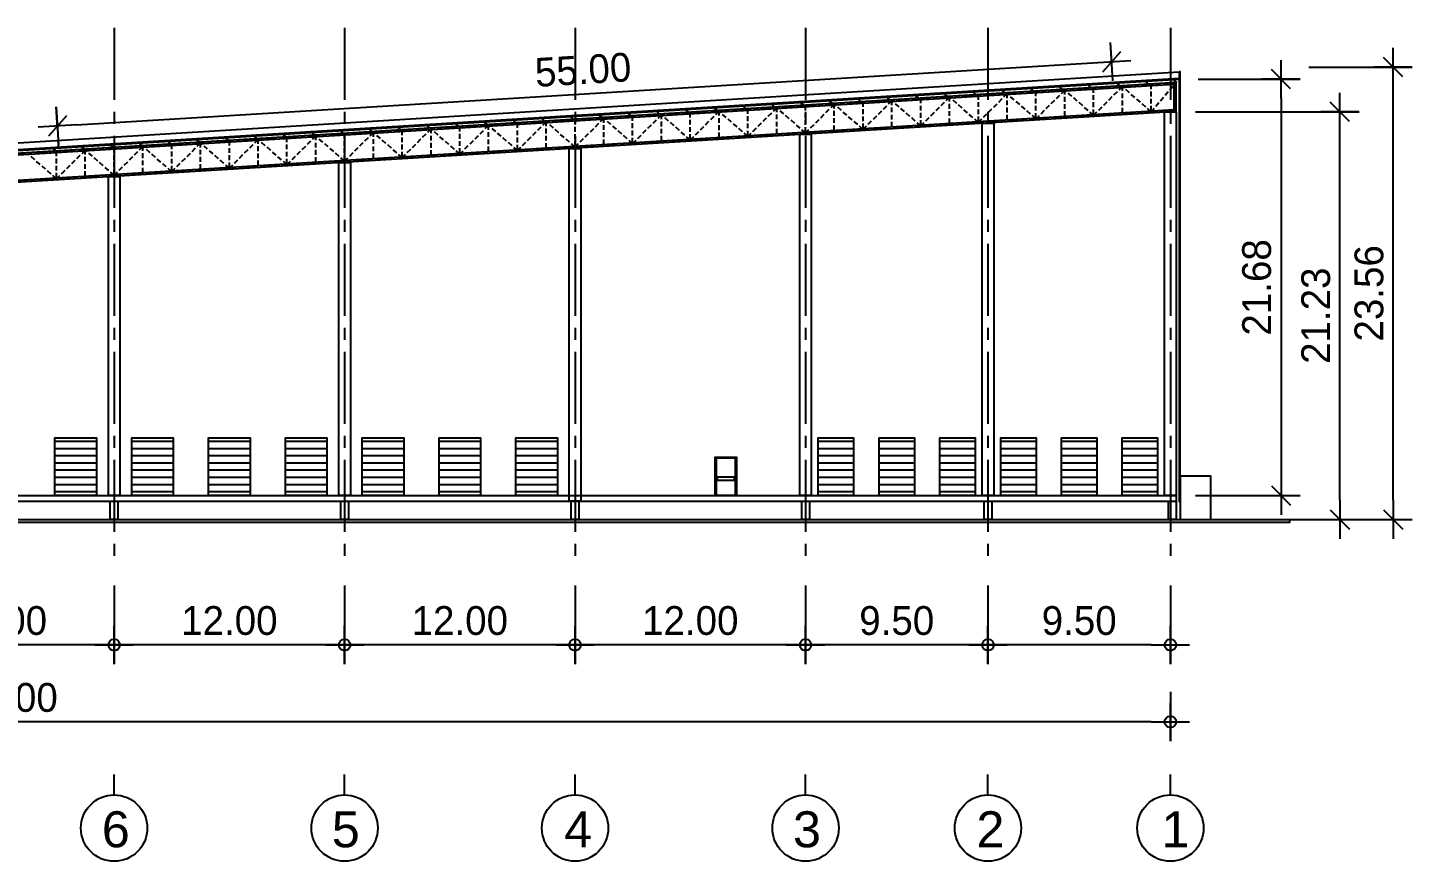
# Model space of a CAD drawing. Extents: x 692141 to 693595, y 1492301 to 1494225.
# Drawn here: x 692492.9 to 692565, y 1492695.3 to 1492738.7 of the extents above; entities that cross this region are included whole.
import ezdxf
from ezdxf.enums import TextEntityAlignment as Align

# ---------------------------------------------------------------- set-up
doc = ezdxf.new("R2010")
doc.units = 0
doc.header["$MEASUREMENT"] = 0
doc.linetypes.add('CENTER2', pattern=[1.125, 0.75, -0.125, 0.125, -0.125])
doc.linetypes.add('DASHED2', pattern=[0.375, 0.25, -0.125])
for name, color, linetype in [('A-dimension', 1, 'Continuous'), ('Arrow dim', 2, 'Continuous'), ('Arrow dim2', 1, 'Continuous'), ('Green', 72, 'Continuous'), ('Grid', 8, 'CENTER2'), ('HATCH', 8, 'Continuous'), ('Layer1', 1, 'Continuous'), ('Layer3', 2, 'Continuous'), ('Layer4', 3, 'Continuous'), ('Layer8', 8, 'Continuous'), ('T3', 6, 'Continuous')]:
    doc.layers.add(name, color=color, linetype=linetype)
doc.styles.add('ARIAL', font='arial.ttf')
doc.styles.add('MASTER', font='CordiaUPC.ttf')
doc.dimstyles.new('1000-AA', dxfattribs={"dimtxt": 1.5, "dimasz": 1, "dimexe": 1, "dimexo": 1, "dimgap": 0.5, "dimtad": 1, "dimzin": 0, "dimdsep": 46, "dimtxsty": 'MASTER', "dimblk": 'J-02', "dimcen": 0.09, "dimdle": 1, "dimclrd": 1, "dimclre": 8, "dimclrt": 3, "dimadec": 0, "dimazin": 0, "dimtfac": 1, "dimtix": 1, "dimtmove": 2, "dimatfit": 3, "dimldrblk": 'DOT', "dimfxl": 1, "dimtolj": 1, "dimtzin": 0, "dimarcsym": 0})
doc.dimstyles.new('1000-CC', dxfattribs={"dimtxt": 1.5, "dimasz": 1, "dimexe": 1, "dimexo": 1, "dimgap": 0.5, "dimtad": 1, "dimzin": 0, "dimdsep": 46, "dimtxsty": 'MASTER', "dimblk": 'J-01', "dimcen": 0.09, "dimdle": 1, "dimclrd": 1, "dimclre": 8, "dimclrt": 3, "dimadec": 0, "dimazin": 0, "dimtfac": 1, "dimtix": 1, "dimtmove": 2, "dimatfit": 3, "dimldrblk": 'DOT', "dimfxl": 1, "dimtolj": 1, "dimtzin": 0, "dimarcsym": 0})

# ---------------------------------------------------------------- blocks, each defined once
blk = doc.blocks.new('J-01')
at = {"layer": 'Arrow dim'}
blk.add_circle((0, 0), 0.3, dxfattribs=at)
at = {"layer": 'Arrow dim2'}
for p, q in [((0, -1), (0, 1)), ((-1, 0), (1, 0))]:
    blk.add_line(p, q, dxfattribs=at)
blk = doc.blocks.new('*D351')
at = {"layer": 'A-dimension', "color": 8, "lineweight": -2, "transparency": 16777216}
for p, q in [((692542.948, 1492709.694), (692542.948, 1492705.594)), ((692552.448, 1492709.694), (692552.448, 1492705.594))]:
    blk.add_line(p, q, dxfattribs=at)
at = {"layer": 'A-dimension', "color": 1, "lineweight": -2, "transparency": 16777216}
blk.add_line((692551.448, 1492706.594), (692543.948, 1492706.594), dxfattribs=at)
at = {"layer": 'Defpoints', "color": 0, "transparency": 16777216}
for p in [(692542.948, 1492710.694), (692552.448, 1492710.694), (692542.948, 1492706.594)]:
    blk.add_point(p, dxfattribs=at)
at = {"layer": 'A-dimension', "color": 1, "lineweight": -2, "transparency": 16777216, "rotation": 180}
blk.add_blockref('J-01', (692542.948, 1492706.594), dxfattribs=at)
at = {"layer": 'A-dimension', "color": 1, "lineweight": -2, "transparency": 16777216}
blk.add_blockref('J-01', (692552.448, 1492706.594), dxfattribs=at)
at = {"layer": 'A-dimension', "color": 3, "transparency": 16777216, "insert": (692547.698, 1492707.857), "char_height": 1.5, "attachment_point": 5, "style": 'MASTER'}
blk.add_mtext('\\A1;9.50', dxfattribs=at)
blk = doc.blocks.new('_Dot')
at = {"color": 0, "linetype": 'ByBlock', "lineweight": -2}
blk.add_line((-0.5, 0), (-1, 0), dxfattribs=at)
at = {"color": 0, "linetype": 'ByBlock', "const_width": 0.5}
blk.add_lwpolyline([(-0.25, 0, 1), (0.25, 0, 1)], format="xyb", close=True, dxfattribs=at)
blk = doc.blocks.new('*D352')
at = {"layer": 'A-dimension', "color": 8, "lineweight": -2, "transparency": 16777216}
for p, q in [((692430.448, 1492704.594), (692430.448, 1492701.589)), ((692552.448, 1492704.148), (692552.448, 1492701.589))]:
    blk.add_line(p, q, dxfattribs=at)
at = {"layer": 'A-dimension', "color": 1, "lineweight": -2, "transparency": 16777216}
blk.add_line((692551.448, 1492702.589), (692431.448, 1492702.589), dxfattribs=at)
at = {"layer": 'Defpoints', "color": 0, "transparency": 16777216}
for p in [(692430.448, 1492705.594), (692552.448, 1492705.148), (692430.448, 1492702.589)]:
    blk.add_point(p, dxfattribs=at)
at = {"layer": 'A-dimension', "color": 1, "lineweight": -2, "transparency": 16777216, "rotation": 180}
blk.add_blockref('J-01', (692430.448, 1492702.589), dxfattribs=at)
at = {"layer": 'A-dimension', "color": 1, "lineweight": -2, "transparency": 16777216}
blk.add_blockref('J-01', (692552.448, 1492702.589), dxfattribs=at)
at = {"layer": 'A-dimension', "color": 3, "transparency": 16777216, "insert": (692491.448, 1492703.852), "char_height": 1.5, "attachment_point": 5, "style": 'MASTER'}
blk.add_mtext('\\A1;122.00', dxfattribs=at)
blk = doc.blocks.new('*D353')
at = {"layer": 'A-dimension', "color": 8, "lineweight": -2, "transparency": 16777216}
for p, q in [((692533.448, 1492709.694), (692533.448, 1492705.594)), ((692542.948, 1492709.694), (692542.948, 1492705.594))]:
    blk.add_line(p, q, dxfattribs=at)
at = {"layer": 'A-dimension', "color": 1, "lineweight": -2, "transparency": 16777216}
blk.add_line((692541.948, 1492706.594), (692534.448, 1492706.594), dxfattribs=at)
at = {"layer": 'Defpoints', "color": 0, "transparency": 16777216}
for p in [(692533.448, 1492710.694), (692542.948, 1492710.694), (692533.448, 1492706.594)]:
    blk.add_point(p, dxfattribs=at)
at = {"layer": 'A-dimension', "color": 1, "lineweight": -2, "transparency": 16777216, "rotation": 180}
blk.add_blockref('J-01', (692533.448, 1492706.594), dxfattribs=at)
at = {"layer": 'A-dimension', "color": 1, "lineweight": -2, "transparency": 16777216}
blk.add_blockref('J-01', (692542.948, 1492706.594), dxfattribs=at)
at = {"layer": 'A-dimension', "color": 3, "transparency": 16777216, "insert": (692538.198, 1492707.857), "char_height": 1.5, "attachment_point": 5, "style": 'MASTER'}
blk.add_mtext('\\A1;9.50', dxfattribs=at)
blk = doc.blocks.new('*D354')
at = {"layer": 'A-dimension', "color": 8, "lineweight": -2, "transparency": 16777216}
for p, q in [((692521.448, 1492709.694), (692521.448, 1492705.594)), ((692533.448, 1492709.694), (692533.448, 1492705.594))]:
    blk.add_line(p, q, dxfattribs=at)
at = {"layer": 'A-dimension', "color": 1, "lineweight": -2, "transparency": 16777216}
blk.add_line((692532.448, 1492706.594), (692522.448, 1492706.594), dxfattribs=at)
at = {"layer": 'Defpoints', "color": 0, "transparency": 16777216}
for p in [(692521.448, 1492710.694), (692533.448, 1492710.694), (692521.448, 1492706.594)]:
    blk.add_point(p, dxfattribs=at)
at = {"layer": 'A-dimension', "color": 1, "lineweight": -2, "transparency": 16777216, "rotation": 180}
blk.add_blockref('J-01', (692521.448, 1492706.594), dxfattribs=at)
at = {"layer": 'A-dimension', "color": 1, "lineweight": -2, "transparency": 16777216}
blk.add_blockref('J-01', (692533.448, 1492706.594), dxfattribs=at)
at = {"layer": 'A-dimension', "color": 3, "transparency": 16777216, "insert": (692527.448, 1492707.857), "char_height": 1.5, "attachment_point": 5, "style": 'MASTER'}
blk.add_mtext('\\A1;12.00', dxfattribs=at)
blk = doc.blocks.new('*D355')
at = {"layer": 'A-dimension', "color": 8, "lineweight": -2, "transparency": 16777216}
for p, q in [((692509.448, 1492709.694), (692509.448, 1492705.594)), ((692521.448, 1492709.694), (692521.448, 1492705.594))]:
    blk.add_line(p, q, dxfattribs=at)
at = {"layer": 'A-dimension', "color": 1, "lineweight": -2, "transparency": 16777216}
blk.add_line((692520.448, 1492706.594), (692510.448, 1492706.594), dxfattribs=at)
at = {"layer": 'Defpoints', "color": 0, "transparency": 16777216}
for p in [(692509.448, 1492710.694), (692521.448, 1492710.694), (692509.448, 1492706.594)]:
    blk.add_point(p, dxfattribs=at)
at = {"layer": 'A-dimension', "color": 1, "lineweight": -2, "transparency": 16777216, "rotation": 180}
blk.add_blockref('J-01', (692509.448, 1492706.594), dxfattribs=at)
at = {"layer": 'A-dimension', "color": 1, "lineweight": -2, "transparency": 16777216}
blk.add_blockref('J-01', (692521.448, 1492706.594), dxfattribs=at)
at = {"layer": 'A-dimension', "color": 3, "transparency": 16777216, "insert": (692515.448, 1492707.857), "char_height": 1.5, "attachment_point": 5, "style": 'MASTER'}
blk.add_mtext('\\A1;12.00', dxfattribs=at)
blk = doc.blocks.new('*D356')
at = {"layer": 'A-dimension', "color": 8, "lineweight": -2, "transparency": 16777216}
for p, q in [((692497.448, 1492709.694), (692497.448, 1492705.594)), ((692509.448, 1492709.694), (692509.448, 1492705.594))]:
    blk.add_line(p, q, dxfattribs=at)
at = {"layer": 'A-dimension', "color": 1, "lineweight": -2, "transparency": 16777216}
blk.add_line((692508.448, 1492706.594), (692498.448, 1492706.594), dxfattribs=at)
at = {"layer": 'Defpoints', "color": 0, "transparency": 16777216}
for p in [(692497.448, 1492710.694), (692509.448, 1492710.694), (692497.448, 1492706.594)]:
    blk.add_point(p, dxfattribs=at)
at = {"layer": 'A-dimension', "color": 1, "lineweight": -2, "transparency": 16777216, "rotation": 180}
blk.add_blockref('J-01', (692497.448, 1492706.594), dxfattribs=at)
at = {"layer": 'A-dimension', "color": 1, "lineweight": -2, "transparency": 16777216}
blk.add_blockref('J-01', (692509.448, 1492706.594), dxfattribs=at)
at = {"layer": 'A-dimension', "color": 3, "transparency": 16777216, "insert": (692503.448, 1492707.857), "char_height": 1.5, "attachment_point": 5, "style": 'MASTER'}
blk.add_mtext('\\A1;12.00', dxfattribs=at)
blk = doc.blocks.new('*D357')
at = {"layer": 'A-dimension', "color": 8, "lineweight": -2, "transparency": 16777216}
for p, q in [((692485.448, 1492709.694), (692485.448, 1492705.594)), ((692497.448, 1492709.694), (692497.448, 1492705.594))]:
    blk.add_line(p, q, dxfattribs=at)
at = {"layer": 'A-dimension', "color": 1, "lineweight": -2, "transparency": 16777216}
blk.add_line((692496.448, 1492706.594), (692486.448, 1492706.594), dxfattribs=at)
at = {"layer": 'Defpoints', "color": 0, "transparency": 16777216}
for p in [(692485.448, 1492710.694), (692497.448, 1492710.694), (692485.448, 1492706.594)]:
    blk.add_point(p, dxfattribs=at)
at = {"layer": 'A-dimension', "color": 1, "lineweight": -2, "transparency": 16777216, "rotation": 180}
blk.add_blockref('J-01', (692485.448, 1492706.594), dxfattribs=at)
at = {"layer": 'A-dimension', "color": 1, "lineweight": -2, "transparency": 16777216}
blk.add_blockref('J-01', (692497.448, 1492706.594), dxfattribs=at)
at = {"layer": 'A-dimension', "color": 3, "transparency": 16777216, "insert": (692491.448, 1492707.857), "char_height": 1.5, "attachment_point": 5, "style": 'MASTER'}
blk.add_mtext('\\A1;12.00', dxfattribs=at)
blk = doc.blocks.new('J-02')
at = {"layer": 'Arrow dim'}
blk.add_line((-0.5, -0.5), (0.5, 0.5), dxfattribs=at)
at = {"layer": 'Arrow dim2'}
for p, q in [((0, -1), (0, 1)), ((-1, 0), (1, 0))]:
    blk.add_line(p, q, dxfattribs=at)
blk = doc.blocks.new('*D365')
at = {"layer": 'A-dimension', "color": 8, "lineweight": -2, "transparency": 16777216}
blk.add_line((692470.714, 1492726.887), (692472.877, 1492726.887), dxfattribs=at)
at = {"layer": 'A-dimension', "color": 1, "lineweight": -2, "transparency": 16777216}
blk.add_arc((692396.79, 1492726.887), 75.088, 0.76306, 2.73991, dxfattribs=at)
at = {"layer": 'Defpoints', "color": 0, "transparency": 16777216}
for p in [(692552.898, 1492736.443), (692429.348, 1492728.88), (692471.862, 1492728.418), (692430.748, 1492726.887), (692469.714, 1492726.887)]:
    blk.add_point(p, dxfattribs=at)
at = {"layer": 'A-dimension', "color": 1, "lineweight": -2, "transparency": 16777216}
for p, rotation in [((692471.737, 1492731.475), 93.12143984809143), ((692471.877, 1492726.887), 270.3815291377009)]:
    blk.add_blockref('J-02', p, dxfattribs=dict(at, rotation=rotation))
at = {"layer": 'A-dimension', "color": 3, "transparency": 16777216, "insert": (692473.092, 1492731.993), "char_height": 1.5, "attachment_point": 5, "rotation": 273.82824, "style": 'MASTER'}
blk.add_mtext('\\A1;4°', dxfattribs=at)
blk = doc.blocks.new('*D870')
at = {"layer": 'A-dimension', "color": 8, "lineweight": -2, "transparency": 16777216}
for p, q in [((692553.898, 1492736.055), (692559.208, 1492736.055)), ((692553.748, 1492714.377), (692559.208, 1492714.377))]:
    blk.add_line(p, q, dxfattribs=at)
at = {"layer": 'A-dimension', "color": 1, "lineweight": -2, "transparency": 16777216}
blk.add_line((692558.208, 1492735.055), (692558.208, 1492715.377), dxfattribs=at)
at = {"layer": 'Defpoints', "color": 0, "transparency": 16777216}
for p in [(692552.898, 1492736.055), (692552.748, 1492714.377), (692558.208, 1492714.377)]:
    blk.add_point(p, dxfattribs=at)
at = {"layer": 'A-dimension', "color": 1, "lineweight": -2, "transparency": 16777216}
for p, rotation in [((692558.208, 1492736.055), 90), ((692558.208, 1492714.377), 270)]:
    blk.add_blockref('J-02', p, dxfattribs=dict(at, rotation=rotation))
at = {"layer": 'A-dimension', "color": 3, "transparency": 16777216, "insert": (692556.945, 1492725.216), "char_height": 1.5, "attachment_point": 5, "rotation": 90, "style": 'MASTER'}
blk.add_mtext('\\A1;21.68', dxfattribs=at)

msp = doc.modelspace()

# ---------------------------------------------------------------- hatches: boundary and pattern name
at = {"layer": 'HATCH', "transparency": 33554595}
h = msp.add_hatch(dxfattribs=at)
h.set_pattern_fill('LINE', color=8, scale=3)
h.set_pattern_definition([(0, (-248.03727, -1194.29246), (0, 0.375), [])])
h.paths.add_polyline_path([(692494.368, 1492714.377), (692494.368, 1492717.377), (692496.528, 1492717.377), (692496.528, 1492714.377)])
h = msp.add_hatch(dxfattribs=at)
h.set_pattern_fill('LINE', color=8, scale=3)
h.set_pattern_definition([(0, (-244.03727, -1194.29246), (0, 0.375), [])])
h.paths.add_polyline_path([(692498.368, 1492714.377), (692498.368, 1492717.377), (692500.528, 1492717.377), (692500.528, 1492714.377)])
h = msp.add_hatch(dxfattribs=at)
h.set_pattern_fill('LINE', color=8, scale=3)
h.set_pattern_definition([(0, (-240.03727, -1194.29246), (0, 0.375), [])])
h.paths.add_polyline_path([(692502.368, 1492714.377), (692502.368, 1492717.377), (692504.528, 1492717.377), (692504.528, 1492714.377)])
h = msp.add_hatch(dxfattribs=at)
h.set_pattern_fill('LINE', color=8, scale=3)
h.set_pattern_definition([(0, (-236.03727, -1194.29246), (0, 0.375), [])])
h.paths.add_polyline_path([(692506.368, 1492714.377), (692506.368, 1492717.377), (692508.528, 1492717.377), (692508.528, 1492714.377)])
h = msp.add_hatch(dxfattribs=at)
h.set_pattern_fill('LINE', color=8, scale=3)
h.set_pattern_definition([(0, (-232.03727, -1194.29246), (0, 0.375), [])])
h.paths.add_polyline_path([(692510.368, 1492714.377), (692510.368, 1492717.377), (692512.528, 1492717.377), (692512.528, 1492714.377)])
h = msp.add_hatch(dxfattribs=at)
h.set_pattern_fill('LINE', color=8, scale=3)
h.set_pattern_definition([(0, (-228.03727, -1194.29246), (0, 0.375), [])])
h.paths.add_polyline_path([(692514.368, 1492714.377), (692514.368, 1492717.377), (692516.528, 1492717.377), (692516.528, 1492714.377)])
h = msp.add_hatch(dxfattribs=at)
h.set_pattern_fill('LINE', color=8, scale=3)
h.set_pattern_definition([(0, (-224.03727, -1194.29246), (0, 0.375), [])])
h.paths.add_polyline_path([(692518.368, 1492714.377), (692518.368, 1492717.377), (692520.528, 1492717.377), (692520.528, 1492714.377)])
h = msp.add_hatch(dxfattribs=at)
h.set_pattern_fill('LINE', color=8, scale=3)
h.set_pattern_definition([(0, (-208.29393, -1194.29246), (0, 0.375), [])])
h.paths.add_polyline_path([(692534.111, 1492714.377), (692534.111, 1492717.377), (692535.951, 1492717.377), (692535.951, 1492714.377)])
h = msp.add_hatch(dxfattribs=at)
h.set_pattern_fill('LINE', color=8, scale=3)
h.set_pattern_definition([(0, (-205.12727, -1194.29246), (0, 0.375), [])])
h.paths.add_polyline_path([(692537.278, 1492714.377), (692537.278, 1492717.377), (692539.118, 1492717.377), (692539.118, 1492714.377)])
h = msp.add_hatch(dxfattribs=at)
h.set_pattern_fill('LINE', color=8, scale=3)
h.set_pattern_definition([(0, (-201.9606, -1194.29246), (0, 0.375), [])])
h.paths.add_polyline_path([(692540.444, 1492714.377), (692540.444, 1492717.377), (692542.284, 1492717.377), (692542.284, 1492714.377)])
h = msp.add_hatch(dxfattribs=at)
h.set_pattern_fill('LINE', color=8, scale=3)
h.set_pattern_definition([(0, (-198.79393, -1194.29246), (0, 0.375), [])])
h.paths.add_polyline_path([(692543.611, 1492714.377), (692543.611, 1492717.377), (692545.451, 1492717.377), (692545.451, 1492714.377)])
h = msp.add_hatch(dxfattribs=at)
h.set_pattern_fill('LINE', color=8, scale=3)
h.set_pattern_definition([(0, (-195.62727, -1194.29246), (0, 0.375), [])])
h.paths.add_polyline_path([(692546.778, 1492714.377), (692546.778, 1492717.377), (692548.618, 1492717.377), (692548.618, 1492714.377)])
h = msp.add_hatch(dxfattribs=at)
h.set_pattern_fill('LINE', color=8, scale=3)
h.set_pattern_definition([(0, (-192.4606, -1194.29246), (0, 0.375), [])])
h.paths.add_polyline_path([(692549.944, 1492714.377), (692549.944, 1492717.377), (692551.784, 1492717.377), (692551.784, 1492714.377)])

# ---------------------------------------------------------------- linework, layer by layer
for points in [[(692549.661, 1492735.824), (692549.659, 1492735.856), (692549.72, 1492735.86), (692549.729, 1492735.713), (692549.788, 1492735.717), (692549.786, 1492735.743), (692549.789, 1492735.743), (692549.791, 1492735.714), (692549.726, 1492735.71), (692549.717, 1492735.857), (692549.662, 1492735.853), (692549.664, 1492735.825)], [(692551.158, 1492735.916), (692551.156, 1492735.948), (692551.217, 1492735.952), (692551.226, 1492735.805), (692551.285, 1492735.809), (692551.284, 1492735.835), (692551.287, 1492735.835), (692551.288, 1492735.806), (692551.223, 1492735.802), (692551.214, 1492735.949), (692551.16, 1492735.945), (692551.161, 1492735.916)], [(692552.618, 1492736.005), (692552.616, 1492736.037), (692552.677, 1492736.041), (692552.686, 1492735.894), (692552.744, 1492735.898), (692552.743, 1492735.924), (692552.746, 1492735.924), (692552.748, 1492735.895), (692552.683, 1492735.891), (692552.674, 1492736.038), (692552.619, 1492736.034), (692552.621, 1492736.006)], [(692537.684, 1492735.091), (692537.682, 1492735.123), (692537.743, 1492735.127), (692537.751, 1492734.98), (692537.81, 1492734.984), (692537.809, 1492735.01), (692537.812, 1492735.01), (692537.814, 1492734.981), (692537.749, 1492734.977), (692537.74, 1492735.124), (692537.685, 1492735.12), (692537.687, 1492735.091)], [(692539.181, 1492735.183), (692539.179, 1492735.215), (692539.24, 1492735.218), (692539.249, 1492735.072), (692539.308, 1492735.075), (692539.306, 1492735.101), (692539.309, 1492735.101), (692539.311, 1492735.073), (692539.246, 1492735.069), (692539.237, 1492735.215), (692539.182, 1492735.212), (692539.184, 1492735.183)], [(692540.678, 1492735.274), (692540.676, 1492735.306), (692540.737, 1492735.31), (692540.746, 1492735.163), (692540.805, 1492735.167), (692540.803, 1492735.193), (692540.806, 1492735.193), (692540.808, 1492735.164), (692540.743, 1492735.16), (692540.734, 1492735.307), (692540.679, 1492735.304), (692540.681, 1492735.275)], [(692542.175, 1492735.366), (692542.173, 1492735.398), (692542.234, 1492735.402), (692542.243, 1492735.255), (692542.302, 1492735.259), (692542.3, 1492735.285), (692542.303, 1492735.285), (692542.305, 1492735.256), (692542.24, 1492735.252), (692542.231, 1492735.399), (692542.176, 1492735.395), (692542.178, 1492735.366)], [(692543.672, 1492735.458), (692543.67, 1492735.49), (692543.731, 1492735.493), (692543.74, 1492735.347), (692543.799, 1492735.35), (692543.798, 1492735.376), (692543.801, 1492735.376), (692543.802, 1492735.348), (692543.737, 1492735.344), (692543.728, 1492735.49), (692543.674, 1492735.487), (692543.675, 1492735.458)], [(692545.17, 1492735.549), (692545.168, 1492735.581), (692545.228, 1492735.585), (692545.237, 1492735.438), (692545.296, 1492735.442), (692545.295, 1492735.468), (692545.298, 1492735.468), (692545.3, 1492735.439), (692545.235, 1492735.435), (692545.226, 1492735.582), (692545.171, 1492735.579), (692545.173, 1492735.55)], [(692546.667, 1492735.641), (692546.665, 1492735.673), (692546.726, 1492735.677), (692546.735, 1492735.53), (692546.794, 1492735.534), (692546.792, 1492735.56), (692546.795, 1492735.56), (692546.797, 1492735.531), (692546.732, 1492735.527), (692546.723, 1492735.674), (692546.668, 1492735.67), (692546.67, 1492735.641)], [(692548.164, 1492735.733), (692548.162, 1492735.765), (692548.223, 1492735.768), (692548.232, 1492735.622), (692548.291, 1492735.625), (692548.289, 1492735.651), (692548.292, 1492735.651), (692548.294, 1492735.622), (692548.229, 1492735.618), (692548.22, 1492735.765), (692548.165, 1492735.762), (692548.167, 1492735.733)], [(692525.706, 1492734.358), (692525.704, 1492734.39), (692525.765, 1492734.394), (692525.774, 1492734.247), (692525.833, 1492734.251), (692525.831, 1492734.276), (692525.834, 1492734.277), (692525.836, 1492734.248), (692525.771, 1492734.244), (692525.762, 1492734.39), (692525.707, 1492734.387), (692525.709, 1492734.358)], [(692527.203, 1492734.45), (692527.201, 1492734.482), (692527.262, 1492734.485), (692527.271, 1492734.339), (692527.33, 1492734.342), (692527.328, 1492734.368), (692527.331, 1492734.368), (692527.333, 1492734.339), (692527.268, 1492734.335), (692527.259, 1492734.482), (692527.204, 1492734.479), (692527.206, 1492734.45)], [(692528.7, 1492734.541), (692528.698, 1492734.573), (692528.759, 1492734.577), (692528.768, 1492734.43), (692528.827, 1492734.434), (692528.826, 1492734.46), (692528.829, 1492734.46), (692528.83, 1492734.431), (692528.765, 1492734.427), (692528.757, 1492734.574), (692528.702, 1492734.57), (692528.703, 1492734.541)], [(692530.198, 1492734.633), (692530.196, 1492734.665), (692530.257, 1492734.669), (692530.265, 1492734.522), (692530.324, 1492734.525), (692530.323, 1492734.551), (692530.326, 1492734.552), (692530.328, 1492734.523), (692530.263, 1492734.519), (692530.254, 1492734.665), (692530.199, 1492734.662), (692530.201, 1492734.633)], [(692531.695, 1492734.725), (692531.693, 1492734.757), (692531.754, 1492734.76), (692531.763, 1492734.614), (692531.822, 1492734.617), (692531.82, 1492734.643), (692531.823, 1492734.643), (692531.825, 1492734.614), (692531.76, 1492734.61), (692531.751, 1492734.757), (692531.696, 1492734.754), (692531.698, 1492734.725)], [(692533.192, 1492734.816), (692533.19, 1492734.848), (692533.251, 1492734.852), (692533.26, 1492734.705), (692533.319, 1492734.709), (692533.317, 1492734.735), (692533.32, 1492734.735), (692533.322, 1492734.706), (692533.257, 1492734.702), (692533.248, 1492734.849), (692533.193, 1492734.845), (692533.195, 1492734.816)], [(692534.689, 1492734.908), (692534.687, 1492734.94), (692534.748, 1492734.944), (692534.757, 1492734.797), (692534.816, 1492734.8), (692534.814, 1492734.826), (692534.817, 1492734.827), (692534.819, 1492734.798), (692534.754, 1492734.794), (692534.745, 1492734.94), (692534.69, 1492734.937), (692534.692, 1492734.908)], [(692536.186, 1492735), (692536.184, 1492735.031), (692536.245, 1492735.035), (692536.254, 1492734.888), (692536.313, 1492734.892), (692536.312, 1492734.918), (692536.315, 1492734.918), (692536.316, 1492734.889), (692536.251, 1492734.885), (692536.242, 1492735.032), (692536.188, 1492735.029), (692536.189, 1492735)], [(692515.226, 1492733.716), (692515.224, 1492733.748), (692515.285, 1492733.752), (692515.294, 1492733.605), (692515.352, 1492733.609), (692515.351, 1492733.635), (692515.354, 1492733.635), (692515.356, 1492733.606), (692515.291, 1492733.602), (692515.282, 1492733.749), (692515.227, 1492733.746), (692515.229, 1492733.717)], [(692516.723, 1492733.808), (692516.721, 1492733.84), (692516.782, 1492733.844), (692516.791, 1492733.697), (692516.85, 1492733.701), (692516.848, 1492733.727), (692516.851, 1492733.727), (692516.853, 1492733.698), (692516.788, 1492733.694), (692516.779, 1492733.841), (692516.724, 1492733.837), (692516.726, 1492733.808)], [(692518.22, 1492733.9), (692518.218, 1492733.932), (692518.279, 1492733.935), (692518.288, 1492733.789), (692518.347, 1492733.792), (692518.345, 1492733.818), (692518.348, 1492733.818), (692518.35, 1492733.789), (692518.285, 1492733.785), (692518.276, 1492733.932), (692518.221, 1492733.929), (692518.223, 1492733.9)], [(692519.717, 1492733.991), (692519.715, 1492734.023), (692519.776, 1492734.027), (692519.785, 1492733.88), (692519.844, 1492733.884), (692519.842, 1492733.91), (692519.845, 1492733.91), (692519.847, 1492733.881), (692519.782, 1492733.877), (692519.773, 1492734.024), (692519.718, 1492734.02), (692519.72, 1492733.992)], [(692521.214, 1492734.083), (692521.212, 1492734.115), (692521.273, 1492734.119), (692521.282, 1492733.972), (692521.341, 1492733.976), (692521.34, 1492734.002), (692521.343, 1492734.002), (692521.344, 1492733.973), (692521.28, 1492733.969), (692521.271, 1492734.116), (692521.216, 1492734.112), (692521.217, 1492734.083)], [(692522.712, 1492734.175), (692522.71, 1492734.207), (692522.771, 1492734.21), (692522.78, 1492734.064), (692522.838, 1492734.067), (692522.837, 1492734.093), (692522.84, 1492734.093), (692522.842, 1492734.064), (692522.777, 1492734.06), (692522.768, 1492734.207), (692522.713, 1492734.204), (692522.715, 1492734.175)], [(692524.209, 1492734.266), (692524.207, 1492734.298), (692524.268, 1492734.302), (692524.277, 1492734.155), (692524.336, 1492734.159), (692524.334, 1492734.185), (692524.337, 1492734.185), (692524.339, 1492734.156), (692524.274, 1492734.152), (692524.265, 1492734.299), (692524.21, 1492734.295), (692524.212, 1492734.266)], [(692503.248, 1492732.983), (692503.246, 1492733.015), (692503.307, 1492733.019), (692503.316, 1492732.872), (692503.375, 1492732.876), (692503.373, 1492732.902), (692503.376, 1492732.902), (692503.378, 1492732.873), (692503.313, 1492732.869), (692503.304, 1492733.016), (692503.249, 1492733.012), (692503.251, 1492732.983)], [(692504.745, 1492733.075), (692504.743, 1492733.107), (692504.804, 1492733.111), (692504.813, 1492732.964), (692504.872, 1492732.967), (692504.87, 1492732.993), (692504.873, 1492732.994), (692504.875, 1492732.965), (692504.81, 1492732.961), (692504.801, 1492733.107), (692504.746, 1492733.104), (692504.748, 1492733.075)], [(692506.242, 1492733.167), (692506.24, 1492733.198), (692506.301, 1492733.202), (692506.31, 1492733.055), (692506.369, 1492733.059), (692506.368, 1492733.085), (692506.371, 1492733.085), (692506.372, 1492733.056), (692506.308, 1492733.052), (692506.299, 1492733.199), (692506.244, 1492733.196), (692506.245, 1492733.167)], [(692507.74, 1492733.258), (692507.738, 1492733.29), (692507.799, 1492733.294), (692507.808, 1492733.147), (692507.866, 1492733.151), (692507.865, 1492733.177), (692507.868, 1492733.177), (692507.87, 1492733.148), (692507.805, 1492733.144), (692507.796, 1492733.291), (692507.741, 1492733.287), (692507.743, 1492733.258)], [(692509.237, 1492733.35), (692509.235, 1492733.382), (692509.296, 1492733.385), (692509.305, 1492733.239), (692509.364, 1492733.242), (692509.362, 1492733.268), (692509.365, 1492733.268), (692509.367, 1492733.24), (692509.302, 1492733.236), (692509.293, 1492733.382), (692509.238, 1492733.379), (692509.24, 1492733.35)], [(692510.734, 1492733.441), (692510.732, 1492733.473), (692510.793, 1492733.477), (692510.802, 1492733.33), (692510.861, 1492733.334), (692510.859, 1492733.36), (692510.862, 1492733.36), (692510.864, 1492733.331), (692510.799, 1492733.327), (692510.79, 1492733.474), (692510.735, 1492733.471), (692510.737, 1492733.442)], [(692512.231, 1492733.533), (692512.229, 1492733.565), (692512.29, 1492733.569), (692512.299, 1492733.422), (692512.358, 1492733.426), (692512.356, 1492733.452), (692512.359, 1492733.452), (692512.361, 1492733.423), (692512.296, 1492733.419), (692512.287, 1492733.566), (692512.232, 1492733.562), (692512.234, 1492733.533)], [(692513.728, 1492733.625), (692513.726, 1492733.657), (692513.787, 1492733.66), (692513.796, 1492733.514), (692513.855, 1492733.517), (692513.854, 1492733.543), (692513.857, 1492733.543), (692513.858, 1492733.514), (692513.794, 1492733.511), (692513.785, 1492733.657), (692513.73, 1492733.654), (692513.731, 1492733.625)], [(692494.265, 1492732.433), (692494.263, 1492732.465), (692494.324, 1492732.469), (692494.333, 1492732.322), (692494.392, 1492732.326), (692494.39, 1492732.352), (692494.393, 1492732.352), (692494.395, 1492732.323), (692494.33, 1492732.319), (692494.321, 1492732.466), (692494.266, 1492732.462), (692494.268, 1492732.433)], [(692495.762, 1492732.525), (692495.76, 1492732.557), (692495.821, 1492732.561), (692495.83, 1492732.414), (692495.889, 1492732.418), (692495.887, 1492732.443), (692495.89, 1492732.444), (692495.892, 1492732.415), (692495.827, 1492732.411), (692495.818, 1492732.557), (692495.763, 1492732.554), (692495.765, 1492732.525)], [(692497.259, 1492732.617), (692497.257, 1492732.649), (692497.318, 1492732.652), (692497.327, 1492732.506), (692497.386, 1492732.509), (692497.384, 1492732.535), (692497.387, 1492732.535), (692497.389, 1492732.506), (692497.324, 1492732.502), (692497.315, 1492732.649), (692497.26, 1492732.646), (692497.262, 1492732.617)], [(692498.756, 1492732.708), (692498.754, 1492732.74), (692498.815, 1492732.744), (692498.824, 1492732.597), (692498.883, 1492732.601), (692498.882, 1492732.627), (692498.885, 1492732.627), (692498.886, 1492732.598), (692498.822, 1492732.594), (692498.813, 1492732.741), (692498.758, 1492732.737), (692498.759, 1492732.708)], [(692500.254, 1492732.8), (692500.252, 1492732.832), (692500.313, 1492732.836), (692500.322, 1492732.689), (692500.38, 1492732.692), (692500.379, 1492732.718), (692500.382, 1492732.719), (692500.384, 1492732.69), (692500.319, 1492732.686), (692500.31, 1492732.832), (692500.255, 1492732.829), (692500.257, 1492732.8)], [(692501.751, 1492732.892), (692501.749, 1492732.923), (692501.81, 1492732.927), (692501.819, 1492732.78), (692501.878, 1492732.784), (692501.876, 1492732.81), (692501.879, 1492732.81), (692501.881, 1492732.781), (692501.816, 1492732.777), (692501.807, 1492732.924), (692501.752, 1492732.921), (692501.754, 1492732.892)], [(692430.148, 1492714.377), (692552.748, 1492714.377), (692552.748, 1492714.074), (692430.148, 1492714.074)]]:
    msp.add_lwpolyline(points, close=True)
at = {"color": 8}
for points in [[(692494.368, 1492714.377), (692494.368, 1492717.377), (692496.528, 1492717.377), (692496.528, 1492714.377)], [(692498.368, 1492714.377), (692498.368, 1492717.377), (692500.528, 1492717.377), (692500.528, 1492714.377)], [(692502.368, 1492714.377), (692502.368, 1492717.377), (692504.528, 1492717.377), (692504.528, 1492714.377)], [(692506.368, 1492714.377), (692506.368, 1492717.377), (692508.528, 1492717.377), (692508.528, 1492714.377)], [(692510.368, 1492714.377), (692510.368, 1492717.377), (692512.528, 1492717.377), (692512.528, 1492714.377)], [(692514.368, 1492714.377), (692514.368, 1492717.377), (692516.528, 1492717.377), (692516.528, 1492714.377)], [(692518.368, 1492714.377), (692518.368, 1492717.377), (692520.528, 1492717.377), (692520.528, 1492714.377)], [(692534.111, 1492714.377), (692534.111, 1492717.377), (692535.951, 1492717.377), (692535.951, 1492714.377)], [(692537.278, 1492714.377), (692537.278, 1492717.377), (692539.118, 1492717.377), (692539.118, 1492714.377)], [(692540.444, 1492714.377), (692540.444, 1492717.377), (692542.284, 1492717.377), (692542.284, 1492714.377)], [(692543.611, 1492714.377), (692543.611, 1492717.377), (692545.451, 1492717.377), (692545.451, 1492714.377)], [(692546.778, 1492714.377), (692546.778, 1492717.377), (692548.618, 1492717.377), (692548.618, 1492714.377)], [(692549.944, 1492714.377), (692549.944, 1492717.377), (692551.784, 1492717.377), (692551.784, 1492714.377)]]:
    msp.add_lwpolyline(points, close=True, dxfattribs=at)
at = {"linetype": 'ByBlock'}
for points in [[(692528.748, 1492714.377), (692528.748, 1492716.377), (692529.848, 1492716.377), (692529.848, 1492714.377)], [(692529.798, 1492714.377), (692529.798, 1492716.327), (692528.798, 1492716.327), (692528.798, 1492714.377)], [(692528.848, 1492715.327), (692528.848, 1492715.177), (692529.748, 1492715.177), (692529.748, 1492715.327)]]:
    msp.add_lwpolyline(points, close=True, dxfattribs=at)
at = {"layer": 'A-dimension'}
for p, q in [((692549.462, 1492735.812), (692549.457, 1492735.894)), ((692549.661, 1492735.824), (692549.656, 1492735.906)), ((692494.564, 1492732.452), (692494.539, 1492732.871))]:
    msp.add_line(p, q, dxfattribs=at)
at = {"layer": 'Grid', "ltscale": 5}
for points in [[(692497.448, 1492738.741), (692497.448, 1492710.694)], [(692509.448, 1492738.741), (692509.448, 1492710.694)], [(692521.448, 1492738.741), (692521.448, 1492710.694)], [(692533.448, 1492738.741), (692533.448, 1492710.694)], [(692542.948, 1492738.741), (692542.948, 1492710.694)], [(692552.448, 1492738.741), (692552.448, 1492710.694)]]:
    msp.add_lwpolyline(points, dxfattribs=at)
at = {"layer": 'Layer1'}
for points in [[(692430.148, 1492726.887), (692552.748, 1492734.392), (692552.748, 1492735.895), (692430.148, 1492728.39)], [(692430.248, 1492726.994), (692552.648, 1492734.486), (692552.648, 1492735.789), (692430.248, 1492728.296)], [(692542.648, 1492733.774), (692543.248, 1492733.774), (692543.248, 1492714.377), (692542.648, 1492714.377)], [(692552.148, 1492734.356), (692552.748, 1492734.356), (692552.748, 1492714.377), (692552.148, 1492714.377)], [(692533.148, 1492733.192), (692533.748, 1492733.192), (692533.748, 1492714.377), (692533.148, 1492714.377)], [(692521.148, 1492732.458), (692521.748, 1492732.458), (692521.748, 1492714.076), (692521.148, 1492714.076)], [(692509.148, 1492731.723), (692509.748, 1492731.723), (692509.748, 1492714.377), (692509.148, 1492714.377)], [(692497.148, 1492730.989), (692497.748, 1492730.989), (692497.748, 1492714.377), (692497.148, 1492714.377)]]:
    msp.add_lwpolyline(points, close=True, dxfattribs=at)
at = {"layer": 'Layer1', "linetype": 'DASHED2'}
msp.add_lwpolyline([(692430.198, 1492726.941), (692552.698, 1492734.439), (692552.698, 1492735.842), (692430.198, 1492728.343)], close=True, dxfattribs=at)
for points in [[(692551.448, 1492734.363), (692552.698, 1492735.842)], [(692539.448, 1492733.628), (692540.948, 1492735.123)], [(692542.448, 1492733.812), (692540.948, 1492735.123)], [(692542.448, 1492733.812), (692543.948, 1492735.306)], [(692542.448, 1492733.862), (692542.448, 1492735.164)], [(692545.448, 1492733.996), (692543.948, 1492735.306)], [(692543.948, 1492733.954), (692543.948, 1492735.256)], [(692545.448, 1492733.996), (692546.948, 1492735.49)], [(692545.448, 1492734.046), (692545.448, 1492735.348)], [(692548.448, 1492734.179), (692546.948, 1492735.49)], [(692546.948, 1492734.137), (692546.948, 1492735.44)], [(692548.448, 1492734.179), (692549.948, 1492735.674)], [(692548.448, 1492734.229), (692548.448, 1492735.532)], [(692551.448, 1492734.363), (692549.948, 1492735.674)], [(692549.948, 1492734.321), (692549.948, 1492735.623)], [(692551.448, 1492734.413), (692551.448, 1492735.715)], [(692527.448, 1492732.894), (692528.948, 1492734.388)], [(692530.448, 1492733.077), (692528.948, 1492734.388)], [(692530.448, 1492733.077), (692531.948, 1492734.572)], [(692530.448, 1492733.127), (692530.448, 1492734.43)], [(692533.448, 1492733.261), (692531.948, 1492734.572)], [(692531.948, 1492733.219), (692531.948, 1492734.522)], [(692533.448, 1492733.261), (692534.948, 1492734.755)], [(692533.448, 1492733.311), (692533.448, 1492734.613)], [(692536.448, 1492733.445), (692534.948, 1492734.755)], [(692534.948, 1492733.403), (692534.948, 1492734.705)], [(692536.448, 1492733.445), (692537.948, 1492734.939)], [(692536.448, 1492733.495), (692536.448, 1492734.797)], [(692539.448, 1492733.628), (692537.948, 1492734.939)], [(692537.948, 1492733.586), (692537.948, 1492734.889)], [(692539.448, 1492733.678), (692539.448, 1492734.981)], [(692540.948, 1492733.77), (692540.948, 1492735.073)], [(692518.448, 1492732.343), (692519.948, 1492733.837)], [(692518.448, 1492732.393), (692518.448, 1492733.695)], [(692521.448, 1492732.526), (692519.948, 1492733.837)], [(692519.948, 1492732.485), (692519.948, 1492733.787)], [(692521.448, 1492732.526), (692522.948, 1492734.021)], [(692521.448, 1492732.576), (692521.448, 1492733.879)], [(692524.448, 1492732.71), (692522.948, 1492734.021)], [(692522.948, 1492732.668), (692522.948, 1492733.971)], [(692524.448, 1492732.71), (692525.948, 1492734.204)], [(692524.448, 1492732.76), (692524.448, 1492734.063)], [(692527.448, 1492732.894), (692525.948, 1492734.204)], [(692525.948, 1492732.852), (692525.948, 1492734.154)], [(692527.448, 1492732.944), (692527.448, 1492734.246)], [(692528.948, 1492733.036), (692528.948, 1492734.338)], [(692506.448, 1492731.608), (692507.948, 1492733.103)], [(692506.448, 1492731.658), (692506.448, 1492732.961)], [(692509.448, 1492731.792), (692507.948, 1492733.103)], [(692507.948, 1492731.75), (692507.948, 1492733.052)], [(692509.448, 1492731.792), (692510.948, 1492733.286)], [(692509.448, 1492731.842), (692509.448, 1492733.144)], [(692512.448, 1492731.975), (692510.948, 1492733.286)], [(692510.948, 1492731.934), (692510.948, 1492733.236)], [(692512.448, 1492731.975), (692513.948, 1492733.47)], [(692512.448, 1492732.026), (692512.448, 1492733.328)], [(692515.448, 1492732.159), (692513.948, 1492733.47)], [(692513.948, 1492732.117), (692513.948, 1492733.42)], [(692515.448, 1492732.159), (692516.948, 1492733.654)], [(692515.448, 1492732.209), (692515.448, 1492733.512)], [(692518.448, 1492732.343), (692516.948, 1492733.654)], [(692516.948, 1492732.301), (692516.948, 1492733.603)], [(692494.448, 1492730.874), (692495.948, 1492732.368)], [(692494.448, 1492730.924), (692494.448, 1492732.226)], [(692497.448, 1492731.057), (692495.948, 1492732.368)], [(692495.948, 1492731.015), (692495.948, 1492732.318)], [(692497.448, 1492731.057), (692498.948, 1492732.552)], [(692497.448, 1492731.107), (692497.448, 1492732.41)], [(692500.448, 1492731.241), (692498.948, 1492732.552)], [(692498.948, 1492731.199), (692498.948, 1492732.502)], [(692500.448, 1492731.241), (692501.948, 1492732.735)], [(692500.448, 1492731.291), (692500.448, 1492732.593)], [(692503.448, 1492731.424), (692501.948, 1492732.735)], [(692501.948, 1492731.383), (692501.948, 1492732.685)], [(692503.448, 1492731.424), (692504.948, 1492732.919)], [(692503.448, 1492731.475), (692503.448, 1492732.777)], [(692506.448, 1492731.608), (692504.948, 1492732.919)], [(692504.948, 1492731.566), (692504.948, 1492732.869)], [(692494.448, 1492730.874), (692492.948, 1492732.184)]]:
    msp.add_lwpolyline(points, dxfattribs=at)
at = {"layer": 'Layer1'}
for points in [[(692497.448, 1492698.782), (692497.448, 1492699.853)], [(692509.448, 1492698.782), (692509.448, 1492699.853)], [(692521.448, 1492698.782), (692521.448, 1492699.853)], [(692533.448, 1492698.782), (692533.448, 1492699.853)], [(692542.948, 1492698.782), (692542.948, 1492699.853)], [(692552.448, 1492698.782), (692552.448, 1492699.853)]]:
    msp.add_lwpolyline(points, dxfattribs=at)
for centre in [(692497.448, 1492697.055), (692509.448, 1492697.055), (692521.448, 1492697.055), (692533.448, 1492697.055), (692542.948, 1492697.055), (692552.448, 1492697.055)]:
    msp.add_circle(centre, 1.727, dxfattribs=at)
at = {"layer": 'Layer3'}
msp.add_lwpolyline([(692420.963, 1492713.127), (692558.648, 1492713.127), (692558.648, 1492712.977), (692420.963, 1492712.977)], close=True, dxfattribs=at)
at = {"layer": 'Layer4'}
for p, q in [((692429.998, 1492728.581), (692552.898, 1492736.105)), ((692429.998, 1492728.531), (692552.898, 1492736.055))]:
    msp.add_line(p, q, dxfattribs=at)
for points in [[(692552.898, 1492736.443), (692552.898, 1492714.074), (692552.948, 1492714.074), (692552.948, 1492736.447)], [(692497.248, 1492714.079), (692497.648, 1492714.075), (692497.648, 1492713.123), (692497.248, 1492713.127)], [(692509.248, 1492714.079), (692509.648, 1492714.075), (692509.648, 1492713.123), (692509.248, 1492713.127)], [(692521.248, 1492714.079), (692521.648, 1492714.075), (692521.648, 1492713.123), (692521.248, 1492713.127)], [(692533.248, 1492714.079), (692533.648, 1492714.075), (692533.648, 1492713.123), (692533.248, 1492713.127)], [(692542.748, 1492714.079), (692543.148, 1492714.075), (692543.148, 1492713.123), (692542.748, 1492713.127)], [(692552.348, 1492714.079), (692552.748, 1492714.075), (692552.748, 1492713.123), (692552.348, 1492713.127)]]:
    msp.add_lwpolyline(points, close=True, dxfattribs=at)
at = {"layer": 'Layer8'}
msp.add_lwpolyline([(692429.148, 1492728.868), (692552.898, 1492736.443)], dxfattribs=at)
msp.add_lwpolyline([(692552.948, 1492713.127), (692554.548, 1492713.127), (692554.548, 1492715.377), (692552.948, 1492715.377)], close=True, dxfattribs=at)

# ---------------------------------------------------------------- texts
at = {"layer": 'T3', "linetype": 'Continuous', "lineweight": 0, "style": 'ARIAL'}
for s, p in [('6', (692498.264, 1492696.995)), ('5', (692510.239, 1492696.995)), ('4', (692522.336, 1492696.995)), ('3', (692534.252, 1492696.995)), ('2', (692543.804, 1492696.995)), ('1', (692553.438, 1492696.995))]:
    msp.add_text(s, height=1.875, dxfattribs=at).set_placement(p, align=Align.MIDDLE_RIGHT)

# ---------------------------------------------------------------- dimensions: what is measured, and where the dimension line sits
at = {"layer": 'A-dimension'}
msp.add_aligned_dim(p1=(692494.56, 1492732.534), p2=(692549.457, 1492735.894), distance=1.086, dimstyle='1000-AA', override={"dimfxl": 0.18}, dxfattribs=at).render()
dim = msp.add_linear_dim(base=(692558.208, 1492714.377), p1=(692552.898, 1492736.055), p2=(692552.748, 1492714.377), angle=90, dimstyle='1000-AA', override={"dimfxl": 0.18}, dxfattribs=at)
dim.commit()
dim.dimension.update_dxf_attribs({"geometry": '*D870', "text_midpoint": (692556.945, 1492725.216)})
dim = msp.add_angular_dim_2l(base=(692471.862, 1492728.418), line1=((692430.748, 1492726.887), (692469.714, 1492726.887)), line2=((692429.348, 1492728.88), (692552.898, 1492736.443)), dimstyle='1000-AA', override={"dimfxl": 0.18}, dxfattribs=at)
dim.commit()
dim.dimension.update_dxf_attribs({"geometry": '*D365', "text_midpoint": (692473.092, 1492731.993), "dimtype": 162})
msp.add_linear_dim(base=(692561.274, 1492734.356), p1=(692554.459, 1492713.127), p2=(692552.748, 1492734.356), angle=90, dimstyle='1000-AA', override={"dimfxl": 0.18}, dxfattribs=at).render()
for base, p1, p2, picture, middle in [((692485.448, 1492706.594), (692497.448, 1492710.694), (692485.448, 1492710.694), '*D357', (692491.448, 1492707.857)), ((692497.448, 1492706.594), (692509.448, 1492710.694), (692497.448, 1492710.694), '*D356', (692503.448, 1492707.857)), ((692509.448, 1492706.594), (692521.448, 1492710.694), (692509.448, 1492710.694), '*D355', (692515.448, 1492707.857)), ((692521.448, 1492706.594), (692533.448, 1492710.694), (692521.448, 1492710.694), '*D354', (692527.448, 1492707.857)), ((692533.448, 1492706.594), (692542.948, 1492710.694), (692533.448, 1492710.694), '*D353', (692538.198, 1492707.857)), ((692542.948, 1492706.594), (692552.448, 1492710.694), (692542.948, 1492710.694), '*D351', (692547.698, 1492707.857)), ((692430.448, 1492702.589), (692552.448, 1492705.148), (692430.448, 1492705.594), '*D352', (692491.448, 1492703.852))]:
    dim = msp.add_linear_dim(base=base, p1=p1, p2=p2, dimstyle='1000-CC', dxfattribs=at)
    dim.commit()
    dim.dimension.update_dxf_attribs({"geometry": picture, "text_midpoint": middle})
at = {"layer": 'Green'}
msp.add_linear_dim(base=(692564.043, 1492736.686), p1=(692558.648, 1492713.127), p2=(692558.648, 1492736.686), angle=90, dimstyle='1000-AA', override={"dimfxl": 0.18}, dxfattribs=at).render()

doc.saveas('drawing.dxf')
